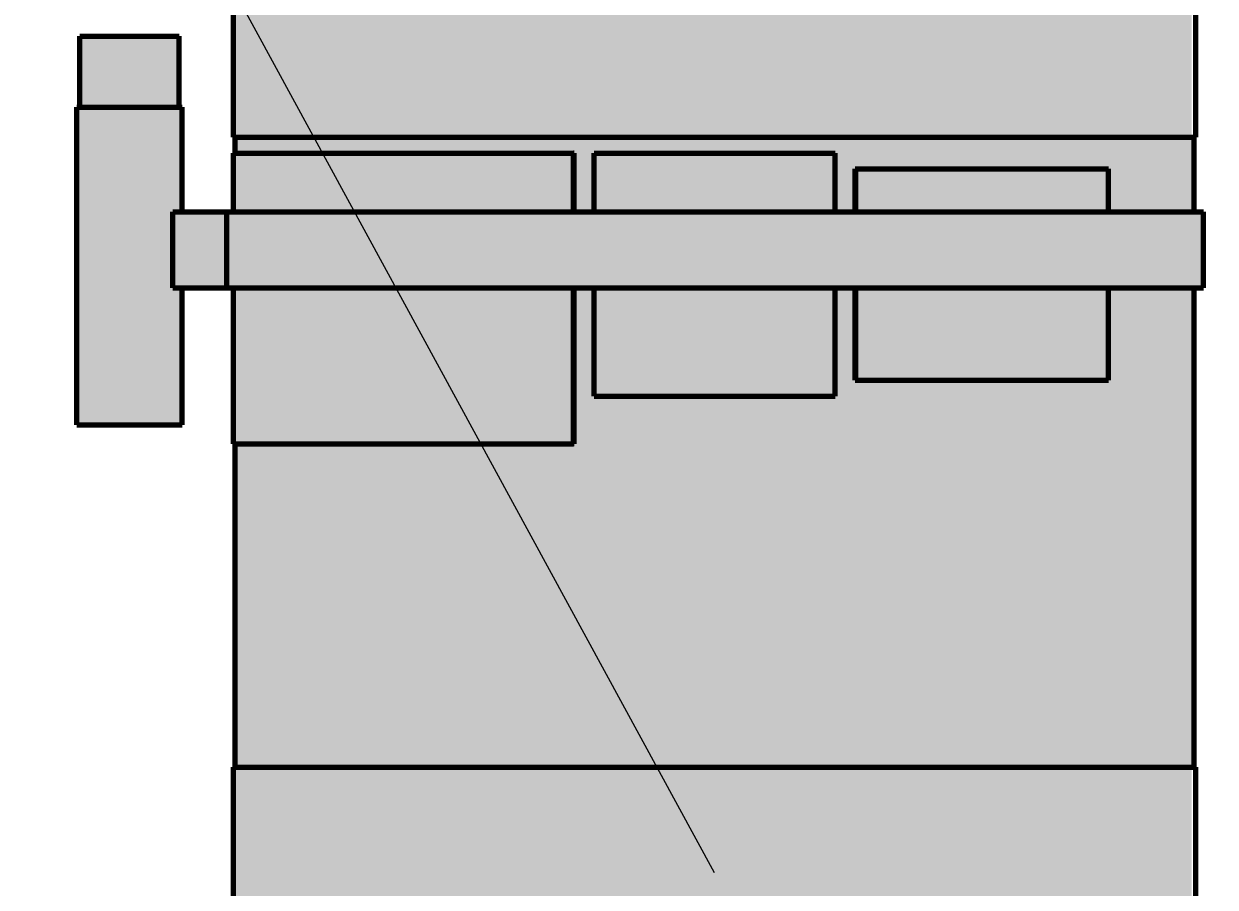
# Model space of a CAD drawing. Header units: millimetres. Extents: x 0 to 420, y 0 to 297.
# Drawn here: x 80.6 to 103.14, y 177.84 to 194.18 of the extents above; entities that cross this region are included whole.
import ezdxf

# ---------------------------------------------------------------- set-up
doc = ezdxf.new("R2010")
doc.units = ezdxf.units.MM
for name, color, linetype, lineweight in [('01-VISIBLE', 7, 'CONTINUOUS', 70), ('04-COTA', 3, 'CONTINUOUS', 18), ('08-FINA', 5, 'CONTINUOUS', 18), ('13-GRAFICA', 30, 'CONTINUOUS', 18)]:
    doc.layers.add(name, color=color, linetype=linetype, lineweight=lineweight)
doc.styles.add('ISO3098', font='isocpeur.ttf')
doc.dimstyles.new('FLAMA-IRAM', dxfattribs={"dimtxt": 3.5, "dimasz": 3.5, "dimexe": 2, "dimexo": 1.5, "dimgap": 1, "dimtad": 1, "dimdec": 1, "dimtxsty": 'ISO3098', "dimblk": 'IRAM_FLECHA', "dimblk1": 'IRAM_FLECHA', "dimblk2": 'IRAM_FLECHA', "dimcen": 2.5, "dimclrd": 256, "dimclre": 256, "dimclrt": 256, "dimazin": 3, "dimtfac": 1, "dimtmove": 0, "dimatfit": 3, "dimlwd": 18, "dimlwe": 18})

# ---------------------------------------------------------------- blocks, each defined once
blk = doc.blocks.new('IRAM_FLECHA')
blk.add_solid([(0, 0), (-1, 0.125), (-1, -0.125)])

msp = doc.modelspace()

# ---------------------------------------------------------------- hatches: boundary and pattern name
at = {"layer": '08-FINA'}
h = msp.add_hatch(color=7, dxfattribs=at)
h.dxf.hatch_style = 1
h.paths.add_polyline_path([(93.671, 178.114), (92.827, 180.501), (92.124, 180.118)])
at = {"layer": '13-GRAFICA', "true_color": 0xffffff}
h = msp.add_hatch(color=7, dxfattribs=at)
h.dxf.hatch_style = 1
h.paths.add_polyline_path([(84.601, 192.014), (84.601, 214.415), (102.701, 214.415), (102.701, 192.014)])
at = {"layer": '13-GRAFICA', "true_color": 0x202020}
h = msp.add_hatch(color=7, dxfattribs=at)
h.dxf.hatch_style = 1
h.paths.add_polyline_path([(81.601, 186.614), (81.601, 192.614), (81.701, 192.614), (81.701, 193.915), (83.501, 193.915), (83.601, 190.614), (83.401, 190.614), (83.401, 189.214), (83.601, 189.214), (83.601, 186.614)])
at = {"layer": '13-GRAFICA', "true_color": 0xb21820}
h = msp.add_hatch(color=7, dxfattribs=at)
h.dxf.hatch_style = 1
h.paths.add_polyline_path([(84.601, 191.714), (84.601, 192.014), (102.701, 192.014), (102.701, 190.614), (101.101, 190.614), (101.101, 191.415), (96.301, 191.415), (96.301, 190.614), (96.001, 190.614), (96.001, 191.714), (91.401, 191.714), (91.401, 190.614), (91.001, 190.614), (91.001, 191.714)])
at = {"layer": '13-GRAFICA', "true_color": 0xffffff}
h = msp.add_hatch(color=7, dxfattribs=at)
h.dxf.hatch_style = 1
h.paths.add_polyline_path([(84.601, 191.714), (91.001, 191.714), (91.001, 190.614), (84.601, 190.614)])
at = {"layer": '13-GRAFICA', "true_color": 0xd7beeb}
h = msp.add_hatch(color=7, dxfattribs=at)
h.dxf.hatch_style = 1
h.paths.add_polyline_path([(91.401, 189.214), (94.401, 189.214), (94.401, 190.614), (91.401, 190.614), (91.401, 191.714), (94.501, 191.714), (94.501, 190.614), (94.501, 189.214), (94.501, 187.114), (91.401, 187.114)])
h = msp.add_hatch(color=7, dxfattribs=at)
h.dxf.hatch_style = 1
h.paths.add_polyline_path([(95.901, 191.714), (95.901, 190.614), (94.501, 190.614), (94.501, 191.714)])
h = msp.add_hatch(color=7, dxfattribs=at)
h.dxf.hatch_style = 1
h.paths.add_polyline_path([(96.001, 191.714), (96.001, 187.114), (95.901, 187.114), (95.901, 189.214), (95.901, 190.614), (95.901, 191.714)])
at = {"layer": '13-GRAFICA', "true_color": 0xf7c8d7}
h = msp.add_hatch(color=7, dxfattribs=at)
h.dxf.hatch_style = 1
h.paths.add_polyline_path([(96.301, 187.415), (96.301, 191.415), (101.101, 191.415), (101.101, 190.614), (96.401, 190.614), (96.401, 189.214), (101.101, 189.214), (101.101, 187.415)])
at = {"layer": '13-GRAFICA', "true_color": 0x202020}
h = msp.add_hatch(color=7, dxfattribs=at)
h.dxf.hatch_style = 1
h.paths.add_polyline_path([(94.401, 190.614), (94.401, 189.214), (83.401, 189.214), (83.401, 190.614)])
h = msp.add_hatch(color=7, dxfattribs=at)
h.dxf.hatch_style = 1
h.paths.add_polyline_path([(95.901, 190.614), (95.901, 189.214), (94.501, 189.214), (94.501, 190.614)])
h = msp.add_hatch(color=7, dxfattribs=at)
h.dxf.hatch_style = 1
h.paths.add_polyline_path([(96.301, 190.614), (96.301, 189.214), (96.001, 189.214), (96.001, 190.614)])
h = msp.add_hatch(color=7, dxfattribs=at)
h.dxf.hatch_style = 1
h.paths.add_polyline_path([(102.901, 190.614), (102.901, 189.214), (96.401, 189.214), (96.401, 190.614)])
at = {"layer": '13-GRAFICA', "true_color": 0xb21820}
h = msp.add_hatch(color=7, dxfattribs=at)
h.dxf.hatch_style = 1
h.paths.add_polyline_path([(91.001, 189.214), (91.401, 189.214), (91.401, 187.114), (96.001, 187.114), (96.001, 189.214), (96.301, 189.214), (96.301, 187.415), (101.101, 187.415), (101.101, 189.214), (102.701, 189.214), (102.701, 180.114), (84.601, 180.114), (84.601, 186.214), (91.001, 186.214)])
at = {"layer": '13-GRAFICA', "true_color": 0xffffff}
h = msp.add_hatch(color=7, dxfattribs=at)
h.dxf.hatch_style = 1
h.paths.add_polyline_path([(84.601, 189.214), (91.001, 189.214), (91.001, 186.214), (84.601, 186.214)])
at = {"layer": '13-GRAFICA', "true_color": 0xd7beeb}
h = msp.add_hatch(color=7, dxfattribs=at)
h.dxf.hatch_style = 1
h.paths.add_polyline_path([(94.501, 187.114), (94.501, 189.214), (95.901, 189.214), (95.901, 187.114)])
at = {"layer": '13-GRAFICA', "true_color": 0xffd200}
h = msp.add_hatch(color=7, dxfattribs=at)
h.dxf.hatch_style = 1
h.paths.add_polyline_path([(84.601, 176.114), (84.601, 180.114), (102.701, 180.114), (102.701, 176.114)])

# ---------------------------------------------------------------- linework, layer by layer
at = {"layer": '01-VISIBLE'}
for p, q in [((84.566, 192.035), (84.566, 214.4)), ((102.776, 192.035), (102.776, 214.4)), ((81.656, 192.605), (81.656, 193.945)), ((83.536, 192.605), (83.536, 193.945)), ((81.601, 186.594), (81.601, 192.605)), ((83.591, 190.622), (83.591, 192.605)), ((84.596, 191.735), (84.596, 192.035)), ((102.746, 190.622), (102.746, 192.035)), ((84.566, 190.622), (84.566, 191.735)), ((91.002, 190.622), (91.002, 191.735)), ((91.011, 191.735), (91.002, 191.735)), ((91.011, 190.622), (91.011, 191.735)), ((91.389, 190.622), (91.389, 191.735)), ((95.954, 190.622), (95.954, 191.735)), ((96.332, 191.435), (96.341, 191.435)), ((96.332, 190.622), (96.332, 191.435)), ((96.341, 190.622), (96.341, 191.435)), ((101.123, 190.622), (101.123, 191.435)), ((83.415, 190.622), (84.436, 190.622)), ((83.415, 189.182), (83.415, 190.622)), ((84.436, 189.182), (84.436, 190.622)), ((102.926, 189.182), (102.926, 190.622)), ((83.415, 189.182), (84.436, 189.182)), ((83.591, 186.594), (83.591, 189.182)), ((84.566, 186.235), (84.566, 189.182)), ((91.002, 186.235), (91.002, 189.182)), ((91.011, 186.235), (91.011, 189.182)), ((91.389, 187.135), (91.389, 189.182)), ((95.954, 187.135), (95.954, 189.182)), ((96.332, 187.435), (96.332, 189.182)), ((96.341, 187.435), (96.341, 189.182)), ((101.123, 187.435), (101.123, 189.182)), ((102.746, 180.114), (102.746, 189.182)), ((96.332, 187.435), (96.341, 187.435)), ((84.596, 180.114), (84.596, 186.235)), ((91.011, 186.235), (91.002, 186.235)), ((84.566, 176.114), (84.566, 180.114)), ((102.776, 176.114), (102.776, 180.114))]:
    msp.add_line(p, q, dxfattribs=at)
for points in [[(81.656, 193.945), (81.707, 193.945), (81.758, 193.945), (81.809, 193.945), (81.86, 193.945), (81.911, 193.945), (81.961, 193.945), (82.012, 193.945), (82.063, 193.945), (82.114, 193.945), (82.165, 193.945), (82.215, 193.945), (82.266, 193.945), (82.317, 193.945), (82.368, 193.945), (82.419, 193.945), (82.469, 193.945), (82.52, 193.945), (82.571, 193.945), (82.622, 193.945), (82.673, 193.945), (82.724, 193.945), (82.774, 193.945), (82.825, 193.945), (82.876, 193.945), (82.927, 193.945), (82.978, 193.945), (83.028, 193.945), (83.079, 193.945), (83.13, 193.945), (83.181, 193.945), (83.232, 193.945), (83.282, 193.945), (83.333, 193.945), (83.384, 193.945), (83.435, 193.945), (83.486, 193.945), (83.536, 193.945)], [(81.601, 192.605), (81.653, 192.605), (81.704, 192.605), (81.755, 192.605), (81.806, 192.605), (81.857, 192.605), (81.908, 192.605), (81.959, 192.605), (82.01, 192.605), (82.061, 192.605), (82.112, 192.605), (82.163, 192.605), (82.214, 192.605), (82.265, 192.605), (82.316, 192.605), (82.367, 192.605), (82.418, 192.605), (82.469, 192.605), (82.52, 192.605), (82.571, 192.605), (82.622, 192.605), (82.673, 192.605), (82.724, 192.605), (82.775, 192.605), (82.826, 192.605), (82.877, 192.605), (82.928, 192.605), (82.979, 192.605), (83.03, 192.605), (83.081, 192.605), (83.132, 192.605), (83.183, 192.605), (83.234, 192.605), (83.285, 192.605), (83.336, 192.605), (83.387, 192.605), (83.438, 192.605), (83.489, 192.605), (83.54, 192.605), (83.591, 192.605)], [(84.566, 192.035), (84.617, 192.035), (84.667, 192.035), (84.717, 192.035), (84.767, 192.035), (84.817, 192.035), (84.867, 192.035), (84.917, 192.035), (84.967, 192.035), (85.017, 192.035), (85.067, 192.035), (85.117, 192.035), (85.167, 192.035), (85.217, 192.035), (85.267, 192.035), (85.317, 192.035), (85.367, 192.035), (85.417, 192.035), (85.467, 192.035), (85.517, 192.035), (85.567, 192.035), (85.617, 192.035), (85.667, 192.035), (85.717, 192.035), (85.767, 192.035), (85.817, 192.035), (85.867, 192.035), (85.917, 192.035), (85.967, 192.035), (86.017, 192.035), (86.067, 192.035), (86.117, 192.035), (86.167, 192.035), (86.217, 192.035), (86.267, 192.035), (86.317, 192.035), (86.367, 192.035), (86.418, 192.035), (86.468, 192.035), (86.518, 192.035), (86.568, 192.035), (86.618, 192.035), (86.668, 192.035), (86.718, 192.035), (86.768, 192.035), (86.818, 192.035), (86.868, 192.035), (86.918, 192.035), (86.968, 192.035), (87.018, 192.035), (87.068, 192.035), (87.118, 192.035), (87.168, 192.035), (87.218, 192.035), (87.268, 192.035), (87.318, 192.035), (87.368, 192.035), (87.418, 192.035), (87.468, 192.035), (87.518, 192.035), (87.568, 192.035), (87.618, 192.035), (87.668, 192.035), (87.718, 192.035), (87.768, 192.035), (87.818, 192.035), (87.868, 192.035), (87.918, 192.035), (87.968, 192.035), (88.018, 192.035), (88.068, 192.035), (88.118, 192.035), (88.168, 192.035), (88.219, 192.035), (88.269, 192.035), (88.319, 192.035), (88.369, 192.035), (88.419, 192.035), (88.469, 192.035), (88.519, 192.035), (88.569, 192.035), (88.619, 192.035), (88.669, 192.035), (88.719, 192.035), (88.769, 192.035), (88.819, 192.035), (88.869, 192.035), (88.919, 192.035), (88.969, 192.035), (89.019, 192.035), (89.069, 192.035), (89.119, 192.035), (89.169, 192.035), (89.219, 192.035), (89.269, 192.035), (89.319, 192.035), (89.369, 192.035), (89.419, 192.035), (89.469, 192.035), (89.519, 192.035), (89.569, 192.035), (89.619, 192.035), (89.669, 192.035), (89.719, 192.035), (89.769, 192.035), (89.819, 192.035), (89.869, 192.035), (89.919, 192.035), (89.969, 192.035), (90.019, 192.035), (90.07, 192.035), (90.12, 192.035), (90.17, 192.035), (90.22, 192.035), (90.27, 192.035), (90.32, 192.035), (90.37, 192.035), (90.42, 192.035), (90.47, 192.035), (90.52, 192.035), (90.57, 192.035), (90.62, 192.035), (90.67, 192.035), (90.72, 192.035), (90.77, 192.035), (90.82, 192.035), (90.87, 192.035), (90.92, 192.035), (90.97, 192.035), (91.02, 192.035), (91.07, 192.035), (91.12, 192.035), (91.17, 192.035), (91.22, 192.035), (91.27, 192.035), (91.32, 192.035), (91.37, 192.035), (91.42, 192.035), (91.47, 192.035), (91.52, 192.035), (91.57, 192.035), (91.62, 192.035), (91.67, 192.035), (91.72, 192.035), (91.77, 192.035), (91.82, 192.035), (91.871, 192.035), (91.921, 192.035), (91.971, 192.035), (92.021, 192.035), (92.071, 192.035), (92.121, 192.035), (92.171, 192.035), (92.221, 192.035), (92.271, 192.035), (92.321, 192.035), (92.371, 192.035), (92.421, 192.035), (92.471, 192.035), (92.521, 192.035), (92.571, 192.035), (92.621, 192.035), (92.671, 192.035), (92.721, 192.035), (92.771, 192.035), (92.821, 192.035), (92.871, 192.035), (92.921, 192.035), (92.971, 192.035), (93.021, 192.035), (93.071, 192.035), (93.121, 192.035), (93.171, 192.035), (93.221, 192.035), (93.271, 192.035), (93.321, 192.035), (93.371, 192.035), (93.421, 192.035), (93.471, 192.035), (93.521, 192.035), (93.571, 192.035), (93.621, 192.035), (93.671, 192.035), (93.722, 192.035), (93.772, 192.035), (93.822, 192.035), (93.872, 192.035), (93.922, 192.035), (93.972, 192.035), (94.022, 192.035), (94.072, 192.035), (94.122, 192.035), (94.172, 192.035), (94.222, 192.035), (94.272, 192.035), (94.322, 192.035), (94.372, 192.035), (94.422, 192.035), (94.472, 192.035), (94.522, 192.035), (94.572, 192.035), (94.622, 192.035), (94.672, 192.035), (94.722, 192.035), (94.772, 192.035), (94.822, 192.035), (94.872, 192.035), (94.922, 192.035), (94.972, 192.035), (95.022, 192.035), (95.072, 192.035), (95.122, 192.035), (95.172, 192.035), (95.222, 192.035), (95.272, 192.035), (95.322, 192.035), (95.372, 192.035), (95.422, 192.035), (95.472, 192.035), (95.523, 192.035), (95.573, 192.035), (95.623, 192.035), (95.673, 192.035), (95.723, 192.035), (95.773, 192.035), (95.823, 192.035), (95.873, 192.035), (95.923, 192.035), (95.973, 192.035), (96.023, 192.035), (96.073, 192.035), (96.123, 192.035), (96.173, 192.035), (96.223, 192.035), (96.273, 192.035), (96.323, 192.035), (96.373, 192.035), (96.423, 192.035), (96.473, 192.035), (96.523, 192.035), (96.573, 192.035), (96.623, 192.035), (96.673, 192.035), (96.723, 192.035), (96.773, 192.035), (96.823, 192.035), (96.873, 192.035), (96.923, 192.035), (96.973, 192.035), (97.023, 192.035), (97.073, 192.035), (97.123, 192.035), (97.173, 192.035), (97.223, 192.035), (97.273, 192.035), (97.324, 192.035), (97.374, 192.035), (97.424, 192.035), (97.474, 192.035), (97.524, 192.035), (97.574, 192.035), (97.624, 192.035), (97.674, 192.035), (97.724, 192.035), (97.774, 192.035), (97.824, 192.035), (97.874, 192.035), (97.924, 192.035), (97.974, 192.035), (98.024, 192.035), (98.074, 192.035), (98.124, 192.035), (98.174, 192.035), (98.224, 192.035), (98.274, 192.035), (98.324, 192.035), (98.374, 192.035), (98.424, 192.035), (98.474, 192.035), (98.524, 192.035), (98.574, 192.035), (98.624, 192.035), (98.674, 192.035), (98.724, 192.035), (98.774, 192.035), (98.824, 192.035), (98.874, 192.035), (98.924, 192.035), (98.974, 192.035), (99.024, 192.035), (99.074, 192.035), (99.124, 192.035), (99.175, 192.035), (99.225, 192.035), (99.275, 192.035), (99.325, 192.035), (99.375, 192.035), (99.425, 192.035), (99.475, 192.035), (99.525, 192.035), (99.575, 192.035), (99.625, 192.035), (99.675, 192.035), (99.725, 192.035), (99.775, 192.035), (99.825, 192.035), (99.875, 192.035), (99.925, 192.035), (99.975, 192.035), (100.025, 192.035), (100.075, 192.035), (100.125, 192.035), (100.175, 192.035), (100.225, 192.035), (100.275, 192.035), (100.325, 192.035), (100.375, 192.035), (100.425, 192.035), (100.475, 192.035), (100.525, 192.035), (100.575, 192.035), (100.625, 192.035), (100.675, 192.035), (100.725, 192.035), (100.775, 192.035), (100.825, 192.035), (100.875, 192.035), (100.925, 192.035), (100.976, 192.035), (101.026, 192.035), (101.076, 192.035), (101.126, 192.035), (101.176, 192.035), (101.226, 192.035), (101.276, 192.035), (101.326, 192.035), (101.376, 192.035), (101.426, 192.035), (101.476, 192.035), (101.526, 192.035), (101.576, 192.035), (101.626, 192.035), (101.676, 192.035), (101.726, 192.035), (101.776, 192.035), (101.826, 192.035), (101.876, 192.035), (101.926, 192.035), (101.976, 192.035), (102.026, 192.035), (102.076, 192.035), (102.126, 192.035), (102.176, 192.035), (102.226, 192.035), (102.276, 192.035), (102.326, 192.035), (102.376, 192.035), (102.426, 192.035), (102.476, 192.035), (102.526, 192.035), (102.576, 192.035), (102.626, 192.035), (102.676, 192.035), (102.726, 192.035), (102.776, 192.035)], [(84.566, 191.735), (84.617, 191.735), (84.667, 191.735), (84.717, 191.735), (84.768, 191.735), (84.818, 191.735), (84.868, 191.735), (84.918, 191.735), (84.969, 191.735), (85.019, 191.735), (85.069, 191.735), (85.12, 191.735), (85.17, 191.735), (85.22, 191.735), (85.27, 191.735), (85.321, 191.735), (85.371, 191.735), (85.421, 191.735), (85.472, 191.735), (85.522, 191.735), (85.572, 191.735), (85.622, 191.735), (85.673, 191.735), (85.723, 191.735), (85.773, 191.735), (85.824, 191.735), (85.874, 191.735), (85.924, 191.735), (85.974, 191.735), (86.025, 191.735), (86.075, 191.735), (86.125, 191.735), (86.175, 191.735), (86.226, 191.735), (86.276, 191.735), (86.326, 191.735), (86.377, 191.735), (86.427, 191.735), (86.477, 191.735), (86.527, 191.735), (86.578, 191.735), (86.628, 191.735), (86.678, 191.735), (86.729, 191.735), (86.779, 191.735), (86.829, 191.735), (86.879, 191.735), (86.93, 191.735), (86.98, 191.735), (87.03, 191.735), (87.081, 191.735), (87.131, 191.735), (87.181, 191.735), (87.231, 191.735), (87.282, 191.735), (87.332, 191.735), (87.382, 191.735), (87.432, 191.735), (87.483, 191.735), (87.533, 191.735), (87.583, 191.735), (87.634, 191.735), (87.684, 191.735), (87.734, 191.735), (87.784, 191.735), (87.835, 191.735), (87.885, 191.735), (87.935, 191.735), (87.986, 191.735), (88.036, 191.735), (88.086, 191.735), (88.136, 191.735), (88.187, 191.735), (88.237, 191.735), (88.287, 191.735), (88.338, 191.735), (88.388, 191.735), (88.438, 191.735), (88.488, 191.735), (88.539, 191.735), (88.589, 191.735), (88.639, 191.735), (88.689, 191.735), (88.74, 191.735), (88.79, 191.735), (88.84, 191.735), (88.891, 191.735), (88.941, 191.735), (88.991, 191.735), (89.041, 191.735), (89.092, 191.735), (89.142, 191.735), (89.192, 191.735), (89.243, 191.735), (89.293, 191.735), (89.343, 191.735), (89.393, 191.735), (89.444, 191.735), (89.494, 191.735), (89.544, 191.735), (89.595, 191.735), (89.645, 191.735), (89.695, 191.735), (89.745, 191.735), (89.796, 191.735), (89.846, 191.735), (89.896, 191.735), (89.946, 191.735), (89.997, 191.735), (90.047, 191.735), (90.097, 191.735), (90.148, 191.735), (90.198, 191.735), (90.248, 191.735), (90.298, 191.735), (90.349, 191.735), (90.399, 191.735), (90.449, 191.735), (90.5, 191.735), (90.55, 191.735), (90.6, 191.735), (90.65, 191.735), (90.701, 191.735), (90.751, 191.735), (90.801, 191.735), (90.852, 191.735), (90.902, 191.735), (90.952, 191.735), (91.002, 191.735)], [(91.389, 191.735), (91.439, 191.735), (91.489, 191.735), (91.539, 191.735), (91.589, 191.735), (91.639, 191.735), (91.69, 191.735), (91.74, 191.735), (91.79, 191.735), (91.84, 191.735), (91.89, 191.735), (91.94, 191.735), (91.991, 191.735), (92.041, 191.735), (92.091, 191.735), (92.141, 191.735), (92.191, 191.735), (92.242, 191.735), (92.292, 191.735), (92.342, 191.735), (92.392, 191.735), (92.442, 191.735), (92.492, 191.735), (92.543, 191.735), (92.593, 191.735), (92.643, 191.735), (92.693, 191.735), (92.743, 191.735), (92.793, 191.735), (92.844, 191.735), (92.894, 191.735), (92.944, 191.735), (92.994, 191.735), (93.044, 191.735), (93.094, 191.735), (93.145, 191.735), (93.195, 191.735), (93.245, 191.735), (93.295, 191.735), (93.345, 191.735), (93.396, 191.735), (93.446, 191.735), (93.496, 191.735), (93.546, 191.735), (93.596, 191.735), (93.646, 191.735), (93.697, 191.735), (93.747, 191.735), (93.797, 191.735), (93.847, 191.735), (93.897, 191.735), (93.947, 191.735), (93.998, 191.735), (94.048, 191.735), (94.098, 191.735), (94.148, 191.735), (94.198, 191.735), (94.249, 191.735), (94.299, 191.735), (94.349, 191.735), (94.399, 191.735), (94.449, 191.735), (94.499, 191.735), (94.55, 191.735), (94.6, 191.735), (94.65, 191.735), (94.7, 191.735), (94.75, 191.735), (94.8, 191.735), (94.851, 191.735), (94.901, 191.735), (94.951, 191.735), (95.001, 191.735), (95.051, 191.735), (95.101, 191.735), (95.152, 191.735), (95.202, 191.735), (95.252, 191.735), (95.302, 191.735), (95.352, 191.735), (95.403, 191.735), (95.453, 191.735), (95.503, 191.735), (95.553, 191.735), (95.603, 191.735), (95.653, 191.735), (95.704, 191.735), (95.754, 191.735), (95.804, 191.735), (95.854, 191.735), (95.904, 191.735), (95.954, 191.735)], [(96.341, 191.435), (96.391, 191.435), (96.441, 191.435), (96.492, 191.435), (96.542, 191.435), (96.592, 191.435), (96.643, 191.435), (96.693, 191.435), (96.743, 191.435), (96.794, 191.435), (96.844, 191.435), (96.894, 191.435), (96.945, 191.435), (96.995, 191.435), (97.045, 191.435), (97.096, 191.435), (97.146, 191.435), (97.196, 191.435), (97.247, 191.435), (97.297, 191.435), (97.348, 191.435), (97.398, 191.435), (97.448, 191.435), (97.499, 191.435), (97.549, 191.435), (97.599, 191.435), (97.65, 191.435), (97.7, 191.435), (97.75, 191.435), (97.801, 191.435), (97.851, 191.435), (97.901, 191.435), (97.952, 191.435), (98.002, 191.435), (98.052, 191.435), (98.103, 191.435), (98.153, 191.435), (98.203, 191.435), (98.254, 191.435), (98.304, 191.435), (98.354, 191.435), (98.405, 191.435), (98.455, 191.435), (98.505, 191.435), (98.556, 191.435), (98.606, 191.435), (98.656, 191.435), (98.707, 191.435), (98.757, 191.435), (98.807, 191.435), (98.858, 191.435), (98.908, 191.435), (98.959, 191.435), (99.009, 191.435), (99.059, 191.435), (99.11, 191.435), (99.16, 191.435), (99.21, 191.435), (99.261, 191.435), (99.311, 191.435), (99.361, 191.435), (99.412, 191.435), (99.462, 191.435), (99.512, 191.435), (99.563, 191.435), (99.613, 191.435), (99.663, 191.435), (99.714, 191.435), (99.764, 191.435), (99.814, 191.435), (99.865, 191.435), (99.915, 191.435), (99.965, 191.435), (100.016, 191.435), (100.066, 191.435), (100.116, 191.435), (100.167, 191.435), (100.217, 191.435), (100.267, 191.435), (100.318, 191.435), (100.368, 191.435), (100.419, 191.435), (100.469, 191.435), (100.519, 191.435), (100.57, 191.435), (100.62, 191.435), (100.67, 191.435), (100.721, 191.435), (100.771, 191.435), (100.821, 191.435), (100.872, 191.435), (100.922, 191.435), (100.972, 191.435), (101.023, 191.435), (101.073, 191.435), (101.123, 191.435)], [(84.436, 190.622), (84.486, 190.622), (84.536, 190.622), (84.586, 190.622), (84.636, 190.622), (84.687, 190.622), (84.737, 190.622), (84.787, 190.622), (84.837, 190.622), (84.887, 190.622), (84.937, 190.622), (84.987, 190.622), (85.037, 190.622), (85.087, 190.622), (85.138, 190.622), (85.188, 190.622), (85.238, 190.622), (85.288, 190.622), (85.338, 190.622), (85.388, 190.622), (85.438, 190.622), (85.488, 190.622), (85.538, 190.622), (85.588, 190.622), (85.639, 190.622), (85.689, 190.622), (85.739, 190.622), (85.789, 190.622), (85.839, 190.622), (85.889, 190.622), (85.939, 190.622), (85.989, 190.622), (86.039, 190.622), (86.09, 190.622), (86.14, 190.622), (86.19, 190.622), (86.24, 190.622), (86.29, 190.622), (86.34, 190.622), (86.39, 190.622), (86.44, 190.622), (86.49, 190.622), (86.541, 190.622), (86.591, 190.622), (86.641, 190.622), (86.691, 190.622), (86.741, 190.622), (86.791, 190.622), (86.841, 190.622), (86.891, 190.622), (86.941, 190.622), (86.992, 190.622), (87.042, 190.622), (87.092, 190.622), (87.142, 190.622), (87.192, 190.622), (87.242, 190.622), (87.292, 190.622), (87.342, 190.622), (87.392, 190.622), (87.443, 190.622), (87.493, 190.622), (87.543, 190.622), (87.593, 190.622), (87.643, 190.622), (87.693, 190.622), (87.743, 190.622), (87.793, 190.622), (87.843, 190.622), (87.894, 190.622), (87.944, 190.622), (87.994, 190.622), (88.044, 190.622), (88.094, 190.622), (88.144, 190.622), (88.194, 190.622), (88.244, 190.622), (88.294, 190.622), (88.345, 190.622), (88.395, 190.622), (88.445, 190.622), (88.495, 190.622), (88.545, 190.622), (88.595, 190.622), (88.645, 190.622), (88.695, 190.622), (88.745, 190.622), (88.796, 190.622), (88.846, 190.622), (88.896, 190.622), (88.946, 190.622), (88.996, 190.622), (89.046, 190.622), (89.096, 190.622), (89.146, 190.622), (89.196, 190.622), (89.247, 190.622), (89.297, 190.622), (89.347, 190.622), (89.397, 190.622), (89.447, 190.622), (89.497, 190.622), (89.547, 190.622), (89.597, 190.622), (89.647, 190.622), (89.698, 190.622), (89.748, 190.622), (89.798, 190.622), (89.848, 190.622), (89.898, 190.622), (89.948, 190.622), (89.998, 190.622), (90.048, 190.622), (90.098, 190.622), (90.148, 190.622), (90.199, 190.622), (90.249, 190.622), (90.299, 190.622), (90.349, 190.622), (90.399, 190.622), (90.449, 190.622), (90.499, 190.622), (90.549, 190.622), (90.599, 190.622), (90.65, 190.622), (90.7, 190.622), (90.75, 190.622), (90.8, 190.622), (90.85, 190.622), (90.9, 190.622), (90.95, 190.622), (91, 190.622), (91.05, 190.622), (91.101, 190.622), (91.151, 190.622), (91.201, 190.622), (91.251, 190.622), (91.301, 190.622), (91.351, 190.622), (91.401, 190.622), (91.451, 190.622), (91.501, 190.622), (91.552, 190.622), (91.602, 190.622), (91.652, 190.622), (91.702, 190.622), (91.752, 190.622), (91.802, 190.622), (91.852, 190.622), (91.902, 190.622), (91.952, 190.622), (92.003, 190.622), (92.053, 190.622), (92.103, 190.622), (92.153, 190.622), (92.203, 190.622), (92.253, 190.622), (92.303, 190.622), (92.353, 190.622), (92.403, 190.622), (92.454, 190.622), (92.504, 190.622), (92.554, 190.622), (92.604, 190.622), (92.654, 190.622), (92.704, 190.622), (92.754, 190.622), (92.804, 190.622), (92.854, 190.622), (92.905, 190.622), (92.955, 190.622), (93.005, 190.622), (93.055, 190.622), (93.105, 190.622), (93.155, 190.622), (93.205, 190.622), (93.255, 190.622), (93.305, 190.622), (93.356, 190.622), (93.406, 190.622), (93.456, 190.622), (93.506, 190.622), (93.556, 190.622), (93.606, 190.622), (93.656, 190.622), (93.706, 190.622), (93.756, 190.622), (93.807, 190.622), (93.857, 190.622), (93.907, 190.622), (93.957, 190.622), (94.007, 190.622), (94.057, 190.622), (94.107, 190.622), (94.157, 190.622), (94.207, 190.622), (94.257, 190.622), (94.308, 190.622), (94.358, 190.622), (94.408, 190.622), (94.458, 190.622), (94.508, 190.622), (94.558, 190.622), (94.608, 190.622), (94.658, 190.622), (94.708, 190.622), (94.759, 190.622), (94.809, 190.622), (94.859, 190.622), (94.909, 190.622), (94.959, 190.622), (95.009, 190.622), (95.059, 190.622), (95.109, 190.622), (95.159, 190.622), (95.21, 190.622), (95.26, 190.622), (95.31, 190.622), (95.36, 190.622), (95.41, 190.622), (95.46, 190.622), (95.51, 190.622), (95.56, 190.622), (95.61, 190.622), (95.661, 190.622), (95.711, 190.622), (95.761, 190.622), (95.811, 190.622), (95.861, 190.622), (95.911, 190.622), (95.961, 190.622), (96.011, 190.622), (96.061, 190.622), (96.112, 190.622), (96.162, 190.622), (96.212, 190.622), (96.262, 190.622), (96.312, 190.622), (96.362, 190.622), (96.412, 190.622), (96.462, 190.622), (96.512, 190.622), (96.563, 190.622), (96.613, 190.622), (96.663, 190.622), (96.713, 190.622), (96.763, 190.622), (96.813, 190.622), (96.863, 190.622), (96.913, 190.622), (96.963, 190.622), (97.014, 190.622), (97.064, 190.622), (97.114, 190.622), (97.164, 190.622), (97.214, 190.622), (97.264, 190.622), (97.314, 190.622), (97.364, 190.622), (97.414, 190.622), (97.465, 190.622), (97.515, 190.622), (97.565, 190.622), (97.615, 190.622), (97.665, 190.622), (97.715, 190.622), (97.765, 190.622), (97.815, 190.622), (97.865, 190.622), (97.916, 190.622), (97.966, 190.622), (98.016, 190.622), (98.066, 190.622), (98.116, 190.622), (98.166, 190.622), (98.216, 190.622), (98.266, 190.622), (98.316, 190.622), (98.367, 190.622), (98.417, 190.622), (98.467, 190.622), (98.517, 190.622), (98.567, 190.622), (98.617, 190.622), (98.667, 190.622), (98.717, 190.622), (98.767, 190.622), (98.817, 190.622), (98.868, 190.622), (98.918, 190.622), (98.968, 190.622), (99.018, 190.622), (99.068, 190.622), (99.118, 190.622), (99.168, 190.622), (99.218, 190.622), (99.268, 190.622), (99.319, 190.622), (99.369, 190.622), (99.419, 190.622), (99.469, 190.622), (99.519, 190.622), (99.569, 190.622), (99.619, 190.622), (99.669, 190.622), (99.719, 190.622), (99.77, 190.622), (99.82, 190.622), (99.87, 190.622), (99.92, 190.622), (99.97, 190.622), (100.02, 190.622), (100.07, 190.622), (100.12, 190.622), (100.17, 190.622), (100.221, 190.622), (100.271, 190.622), (100.321, 190.622), (100.371, 190.622), (100.421, 190.622), (100.471, 190.622), (100.521, 190.622), (100.571, 190.622), (100.621, 190.622), (100.672, 190.622), (100.722, 190.622), (100.772, 190.622), (100.822, 190.622), (100.872, 190.622), (100.922, 190.622), (100.972, 190.622), (101.022, 190.622), (101.072, 190.622), (101.123, 190.622), (101.173, 190.622), (101.223, 190.622), (101.273, 190.622), (101.323, 190.622), (101.373, 190.622), (101.423, 190.622), (101.473, 190.622), (101.523, 190.622), (101.574, 190.622), (101.624, 190.622), (101.674, 190.622), (101.724, 190.622), (101.774, 190.622), (101.824, 190.622), (101.874, 190.622), (101.924, 190.622), (101.974, 190.622), (102.025, 190.622), (102.075, 190.622), (102.125, 190.622), (102.175, 190.622), (102.225, 190.622), (102.275, 190.622), (102.325, 190.622), (102.375, 190.622), (102.425, 190.622), (102.476, 190.622), (102.526, 190.622), (102.576, 190.622), (102.626, 190.622), (102.676, 190.622), (102.726, 190.622), (102.776, 190.622), (102.826, 190.622), (102.876, 190.622), (102.926, 190.622)], [(84.436, 189.182), (84.486, 189.182), (84.536, 189.182), (84.586, 189.182), (84.636, 189.182), (84.687, 189.182), (84.737, 189.182), (84.787, 189.182), (84.837, 189.182), (84.887, 189.182), (84.937, 189.182), (84.987, 189.182), (85.037, 189.182), (85.087, 189.182), (85.138, 189.182), (85.188, 189.182), (85.238, 189.182), (85.288, 189.182), (85.338, 189.182), (85.388, 189.182), (85.438, 189.182), (85.488, 189.182), (85.538, 189.182), (85.588, 189.182), (85.639, 189.182), (85.689, 189.182), (85.739, 189.182), (85.789, 189.182), (85.839, 189.182), (85.889, 189.182), (85.939, 189.182), (85.989, 189.182), (86.039, 189.182), (86.09, 189.182), (86.14, 189.182), (86.19, 189.182), (86.24, 189.182), (86.29, 189.182), (86.34, 189.182), (86.39, 189.182), (86.44, 189.182), (86.49, 189.182), (86.541, 189.182), (86.591, 189.182), (86.641, 189.182), (86.691, 189.182), (86.741, 189.182), (86.791, 189.182), (86.841, 189.182), (86.891, 189.182), (86.941, 189.182), (86.992, 189.182), (87.042, 189.182), (87.092, 189.182), (87.142, 189.182), (87.192, 189.182), (87.242, 189.182), (87.292, 189.182), (87.342, 189.182), (87.392, 189.182), (87.443, 189.182), (87.493, 189.182), (87.543, 189.182), (87.593, 189.182), (87.643, 189.182), (87.693, 189.182), (87.743, 189.182), (87.793, 189.182), (87.843, 189.182), (87.894, 189.182), (87.944, 189.182), (87.994, 189.182), (88.044, 189.182), (88.094, 189.182), (88.144, 189.182), (88.194, 189.182), (88.244, 189.182), (88.294, 189.182), (88.345, 189.182), (88.395, 189.182), (88.445, 189.182), (88.495, 189.182), (88.545, 189.182), (88.595, 189.182), (88.645, 189.182), (88.695, 189.182), (88.745, 189.182), (88.796, 189.182), (88.846, 189.182), (88.896, 189.182), (88.946, 189.182), (88.996, 189.182), (89.046, 189.182), (89.096, 189.182), (89.146, 189.182), (89.196, 189.182), (89.247, 189.182), (89.297, 189.182), (89.347, 189.182), (89.397, 189.182), (89.447, 189.182), (89.497, 189.182), (89.547, 189.182), (89.597, 189.182), (89.647, 189.182), (89.698, 189.182), (89.748, 189.182), (89.798, 189.182), (89.848, 189.182), (89.898, 189.182), (89.948, 189.182), (89.998, 189.182), (90.048, 189.182), (90.098, 189.182), (90.148, 189.182), (90.199, 189.182), (90.249, 189.182), (90.299, 189.182), (90.349, 189.182), (90.399, 189.182), (90.449, 189.182), (90.499, 189.182), (90.549, 189.182), (90.599, 189.182), (90.65, 189.182), (90.7, 189.182), (90.75, 189.182), (90.8, 189.182), (90.85, 189.182), (90.9, 189.182), (90.95, 189.182), (91, 189.182), (91.05, 189.182), (91.101, 189.182), (91.151, 189.182), (91.201, 189.182), (91.251, 189.182), (91.301, 189.182), (91.351, 189.182), (91.401, 189.182), (91.451, 189.182), (91.501, 189.182), (91.552, 189.182), (91.602, 189.182), (91.652, 189.182), (91.702, 189.182), (91.752, 189.182), (91.802, 189.182), (91.852, 189.182), (91.902, 189.182), (91.952, 189.182), (92.003, 189.182), (92.053, 189.182), (92.103, 189.182), (92.153, 189.182), (92.203, 189.182), (92.253, 189.182), (92.303, 189.182), (92.353, 189.182), (92.403, 189.182), (92.454, 189.182), (92.504, 189.182), (92.554, 189.182), (92.604, 189.182), (92.654, 189.182), (92.704, 189.182), (92.754, 189.182), (92.804, 189.182), (92.854, 189.182), (92.905, 189.182), (92.955, 189.182), (93.005, 189.182), (93.055, 189.182), (93.105, 189.182), (93.155, 189.182), (93.205, 189.182), (93.255, 189.182), (93.305, 189.182), (93.356, 189.182), (93.406, 189.182), (93.456, 189.182), (93.506, 189.182), (93.556, 189.182), (93.606, 189.182), (93.656, 189.182), (93.706, 189.182), (93.756, 189.182), (93.807, 189.182), (93.857, 189.182), (93.907, 189.182), (93.957, 189.182), (94.007, 189.182), (94.057, 189.182), (94.107, 189.182), (94.157, 189.182), (94.207, 189.182), (94.257, 189.182), (94.308, 189.182), (94.358, 189.182), (94.408, 189.182), (94.458, 189.182), (94.508, 189.182), (94.558, 189.182), (94.608, 189.182), (94.658, 189.182), (94.708, 189.182), (94.759, 189.182), (94.809, 189.182), (94.859, 189.182), (94.909, 189.182), (94.959, 189.182), (95.009, 189.182), (95.059, 189.182), (95.109, 189.182), (95.159, 189.182), (95.21, 189.182), (95.26, 189.182), (95.31, 189.182), (95.36, 189.182), (95.41, 189.182), (95.46, 189.182), (95.51, 189.182), (95.56, 189.182), (95.61, 189.182), (95.661, 189.182), (95.711, 189.182), (95.761, 189.182), (95.811, 189.182), (95.861, 189.182), (95.911, 189.182), (95.961, 189.182), (96.011, 189.182), (96.061, 189.182), (96.112, 189.182), (96.162, 189.182), (96.212, 189.182), (96.262, 189.182), (96.312, 189.182), (96.362, 189.182), (96.412, 189.182), (96.462, 189.182), (96.512, 189.182), (96.563, 189.182), (96.613, 189.182), (96.663, 189.182), (96.713, 189.182), (96.763, 189.182), (96.813, 189.182), (96.863, 189.182), (96.913, 189.182), (96.963, 189.182), (97.014, 189.182), (97.064, 189.182), (97.114, 189.182), (97.164, 189.182), (97.214, 189.182), (97.264, 189.182), (97.314, 189.182), (97.364, 189.182), (97.414, 189.182), (97.465, 189.182), (97.515, 189.182), (97.565, 189.182), (97.615, 189.182), (97.665, 189.182), (97.715, 189.182), (97.765, 189.182), (97.815, 189.182), (97.865, 189.182), (97.916, 189.182), (97.966, 189.182), (98.016, 189.182), (98.066, 189.182), (98.116, 189.182), (98.166, 189.182), (98.216, 189.182), (98.266, 189.182), (98.316, 189.182), (98.367, 189.182), (98.417, 189.182), (98.467, 189.182), (98.517, 189.182), (98.567, 189.182), (98.617, 189.182), (98.667, 189.182), (98.717, 189.182), (98.767, 189.182), (98.817, 189.182), (98.868, 189.182), (98.918, 189.182), (98.968, 189.182), (99.018, 189.182), (99.068, 189.182), (99.118, 189.182), (99.168, 189.182), (99.218, 189.182), (99.268, 189.182), (99.319, 189.182), (99.369, 189.182), (99.419, 189.182), (99.469, 189.182), (99.519, 189.182), (99.569, 189.182), (99.619, 189.182), (99.669, 189.182), (99.719, 189.182), (99.77, 189.182), (99.82, 189.182), (99.87, 189.182), (99.92, 189.182), (99.97, 189.182), (100.02, 189.182), (100.07, 189.182), (100.12, 189.182), (100.17, 189.182), (100.221, 189.182), (100.271, 189.182), (100.321, 189.182), (100.371, 189.182), (100.421, 189.182), (100.471, 189.182), (100.521, 189.182), (100.571, 189.182), (100.621, 189.182), (100.672, 189.182), (100.722, 189.182), (100.772, 189.182), (100.822, 189.182), (100.872, 189.182), (100.922, 189.182), (100.972, 189.182), (101.022, 189.182), (101.072, 189.182), (101.123, 189.182), (101.173, 189.182), (101.223, 189.182), (101.273, 189.182), (101.323, 189.182), (101.373, 189.182), (101.423, 189.182), (101.473, 189.182), (101.523, 189.182), (101.574, 189.182), (101.624, 189.182), (101.674, 189.182), (101.724, 189.182), (101.774, 189.182), (101.824, 189.182), (101.874, 189.182), (101.924, 189.182), (101.974, 189.182), (102.025, 189.182), (102.075, 189.182), (102.125, 189.182), (102.175, 189.182), (102.225, 189.182), (102.275, 189.182), (102.325, 189.182), (102.375, 189.182), (102.425, 189.182), (102.476, 189.182), (102.526, 189.182), (102.576, 189.182), (102.626, 189.182), (102.676, 189.182), (102.726, 189.182), (102.776, 189.182), (102.826, 189.182), (102.876, 189.182), (102.926, 189.182)], [(96.341, 187.435), (96.391, 187.435), (96.441, 187.435), (96.492, 187.435), (96.542, 187.435), (96.592, 187.435), (96.643, 187.435), (96.693, 187.435), (96.743, 187.435), (96.794, 187.435), (96.844, 187.435), (96.894, 187.435), (96.945, 187.435), (96.995, 187.435), (97.045, 187.435), (97.096, 187.435), (97.146, 187.435), (97.196, 187.435), (97.247, 187.435), (97.297, 187.435), (97.348, 187.435), (97.398, 187.435), (97.448, 187.435), (97.499, 187.435), (97.549, 187.435), (97.599, 187.435), (97.65, 187.435), (97.7, 187.435), (97.75, 187.435), (97.801, 187.435), (97.851, 187.435), (97.901, 187.435), (97.952, 187.435), (98.002, 187.435), (98.052, 187.435), (98.103, 187.435), (98.153, 187.435), (98.203, 187.435), (98.254, 187.435), (98.304, 187.435), (98.354, 187.435), (98.405, 187.435), (98.455, 187.435), (98.505, 187.435), (98.556, 187.435), (98.606, 187.435), (98.656, 187.435), (98.707, 187.435), (98.757, 187.435), (98.807, 187.435), (98.858, 187.435), (98.908, 187.435), (98.959, 187.435), (99.009, 187.435), (99.059, 187.435), (99.11, 187.435), (99.16, 187.435), (99.21, 187.435), (99.261, 187.435), (99.311, 187.435), (99.361, 187.435), (99.412, 187.435), (99.462, 187.435), (99.512, 187.435), (99.563, 187.435), (99.613, 187.435), (99.663, 187.435), (99.714, 187.435), (99.764, 187.435), (99.814, 187.435), (99.865, 187.435), (99.915, 187.435), (99.965, 187.435), (100.016, 187.435), (100.066, 187.435), (100.116, 187.435), (100.167, 187.435), (100.217, 187.435), (100.267, 187.435), (100.318, 187.435), (100.368, 187.435), (100.419, 187.435), (100.469, 187.435), (100.519, 187.435), (100.57, 187.435), (100.62, 187.435), (100.67, 187.435), (100.721, 187.435), (100.771, 187.435), (100.821, 187.435), (100.872, 187.435), (100.922, 187.435), (100.972, 187.435), (101.023, 187.435), (101.073, 187.435), (101.123, 187.435)], [(91.389, 187.135), (91.439, 187.135), (91.489, 187.135), (91.539, 187.135), (91.589, 187.135), (91.639, 187.135), (91.69, 187.135), (91.74, 187.135), (91.79, 187.135), (91.84, 187.135), (91.89, 187.135), (91.94, 187.135), (91.991, 187.135), (92.041, 187.135), (92.091, 187.135), (92.141, 187.135), (92.191, 187.135), (92.242, 187.135), (92.292, 187.135), (92.342, 187.135), (92.392, 187.135), (92.442, 187.135), (92.492, 187.135), (92.543, 187.135), (92.593, 187.135), (92.643, 187.135), (92.693, 187.135), (92.743, 187.135), (92.793, 187.135), (92.844, 187.135), (92.894, 187.135), (92.944, 187.135), (92.994, 187.135), (93.044, 187.135), (93.094, 187.135), (93.145, 187.135), (93.195, 187.135), (93.245, 187.135), (93.295, 187.135), (93.345, 187.135), (93.396, 187.135), (93.446, 187.135), (93.496, 187.135), (93.546, 187.135), (93.596, 187.135), (93.646, 187.135), (93.697, 187.135), (93.747, 187.135), (93.797, 187.135), (93.847, 187.135), (93.897, 187.135), (93.947, 187.135), (93.998, 187.135), (94.048, 187.135), (94.098, 187.135), (94.148, 187.135), (94.198, 187.135), (94.249, 187.135), (94.299, 187.135), (94.349, 187.135), (94.399, 187.135), (94.449, 187.135), (94.499, 187.135), (94.55, 187.135), (94.6, 187.135), (94.65, 187.135), (94.7, 187.135), (94.75, 187.135), (94.8, 187.135), (94.851, 187.135), (94.901, 187.135), (94.951, 187.135), (95.001, 187.135), (95.051, 187.135), (95.101, 187.135), (95.152, 187.135), (95.202, 187.135), (95.252, 187.135), (95.302, 187.135), (95.352, 187.135), (95.403, 187.135), (95.453, 187.135), (95.503, 187.135), (95.553, 187.135), (95.603, 187.135), (95.653, 187.135), (95.704, 187.135), (95.754, 187.135), (95.804, 187.135), (95.854, 187.135), (95.904, 187.135), (95.954, 187.135)], [(81.601, 186.594), (81.653, 186.594), (81.704, 186.594), (81.755, 186.594), (81.806, 186.594), (81.857, 186.594), (81.908, 186.594), (81.959, 186.594), (82.01, 186.594), (82.061, 186.594), (82.112, 186.594), (82.163, 186.594), (82.214, 186.594), (82.265, 186.594), (82.316, 186.594), (82.367, 186.594), (82.418, 186.594), (82.469, 186.594), (82.52, 186.594), (82.571, 186.594), (82.622, 186.594), (82.673, 186.594), (82.724, 186.594), (82.775, 186.594), (82.826, 186.594), (82.877, 186.594), (82.928, 186.594), (82.979, 186.594), (83.03, 186.594), (83.081, 186.594), (83.132, 186.594), (83.183, 186.594), (83.234, 186.594), (83.285, 186.594), (83.336, 186.594), (83.387, 186.594), (83.438, 186.594), (83.489, 186.594), (83.54, 186.594), (83.591, 186.594)], [(84.566, 186.235), (84.617, 186.235), (84.667, 186.235), (84.717, 186.235), (84.768, 186.235), (84.818, 186.235), (84.868, 186.235), (84.918, 186.235), (84.969, 186.235), (85.019, 186.235), (85.069, 186.235), (85.12, 186.235), (85.17, 186.235), (85.22, 186.235), (85.27, 186.235), (85.321, 186.235), (85.371, 186.235), (85.421, 186.235), (85.472, 186.235), (85.522, 186.235), (85.572, 186.235), (85.622, 186.235), (85.673, 186.235), (85.723, 186.235), (85.773, 186.235), (85.824, 186.235), (85.874, 186.235), (85.924, 186.235), (85.974, 186.235), (86.025, 186.235), (86.075, 186.235), (86.125, 186.235), (86.175, 186.235), (86.226, 186.235), (86.276, 186.235), (86.326, 186.235), (86.377, 186.235), (86.427, 186.235), (86.477, 186.235), (86.527, 186.235), (86.578, 186.235), (86.628, 186.235), (86.678, 186.235), (86.729, 186.235), (86.779, 186.235), (86.829, 186.235), (86.879, 186.235), (86.93, 186.235), (86.98, 186.235), (87.03, 186.235), (87.081, 186.235), (87.131, 186.235), (87.181, 186.235), (87.231, 186.235), (87.282, 186.235), (87.332, 186.235), (87.382, 186.235), (87.432, 186.235), (87.483, 186.235), (87.533, 186.235), (87.583, 186.235), (87.634, 186.235), (87.684, 186.235), (87.734, 186.235), (87.784, 186.235), (87.835, 186.235), (87.885, 186.235), (87.935, 186.235), (87.986, 186.235), (88.036, 186.235), (88.086, 186.235), (88.136, 186.235), (88.187, 186.235), (88.237, 186.235), (88.287, 186.235), (88.338, 186.235), (88.388, 186.235), (88.438, 186.235), (88.488, 186.235), (88.539, 186.235), (88.589, 186.235), (88.639, 186.235), (88.689, 186.235), (88.74, 186.235), (88.79, 186.235), (88.84, 186.235), (88.891, 186.235), (88.941, 186.235), (88.991, 186.235), (89.041, 186.235), (89.092, 186.235), (89.142, 186.235), (89.192, 186.235), (89.243, 186.235), (89.293, 186.235), (89.343, 186.235), (89.393, 186.235), (89.444, 186.235), (89.494, 186.235), (89.544, 186.235), (89.595, 186.235), (89.645, 186.235), (89.695, 186.235), (89.745, 186.235), (89.796, 186.235), (89.846, 186.235), (89.896, 186.235), (89.946, 186.235), (89.997, 186.235), (90.047, 186.235), (90.097, 186.235), (90.148, 186.235), (90.198, 186.235), (90.248, 186.235), (90.298, 186.235), (90.349, 186.235), (90.399, 186.235), (90.449, 186.235), (90.5, 186.235), (90.55, 186.235), (90.6, 186.235), (90.65, 186.235), (90.701, 186.235), (90.751, 186.235), (90.801, 186.235), (90.852, 186.235), (90.902, 186.235), (90.952, 186.235), (91.002, 186.235)], [(84.566, 180.114), (84.617, 180.114), (84.667, 180.114), (84.717, 180.114), (84.767, 180.114), (84.817, 180.114), (84.867, 180.114), (84.917, 180.114), (84.967, 180.114), (85.017, 180.114), (85.067, 180.114), (85.117, 180.114), (85.167, 180.114), (85.217, 180.114), (85.267, 180.114), (85.317, 180.114), (85.367, 180.114), (85.417, 180.114), (85.467, 180.114), (85.517, 180.114), (85.567, 180.114), (85.617, 180.114), (85.667, 180.114), (85.717, 180.114), (85.767, 180.114), (85.817, 180.114), (85.867, 180.114), (85.917, 180.114), (85.967, 180.114), (86.017, 180.114), (86.067, 180.114), (86.117, 180.114), (86.167, 180.114), (86.217, 180.114), (86.267, 180.114), (86.317, 180.114), (86.367, 180.114), (86.418, 180.114), (86.468, 180.114), (86.518, 180.114), (86.568, 180.114), (86.618, 180.114), (86.668, 180.114), (86.718, 180.114), (86.768, 180.114), (86.818, 180.114), (86.868, 180.114), (86.918, 180.114), (86.968, 180.114), (87.018, 180.114), (87.068, 180.114), (87.118, 180.114), (87.168, 180.114), (87.218, 180.114), (87.268, 180.114), (87.318, 180.114), (87.368, 180.114), (87.418, 180.114), (87.468, 180.114), (87.518, 180.114), (87.568, 180.114), (87.618, 180.114), (87.668, 180.114), (87.718, 180.114), (87.768, 180.114), (87.818, 180.114), (87.868, 180.114), (87.918, 180.114), (87.968, 180.114), (88.018, 180.114), (88.068, 180.114), (88.118, 180.114), (88.168, 180.114), (88.219, 180.114), (88.269, 180.114), (88.319, 180.114), (88.369, 180.114), (88.419, 180.114), (88.469, 180.114), (88.519, 180.114), (88.569, 180.114), (88.619, 180.114), (88.669, 180.114), (88.719, 180.114), (88.769, 180.114), (88.819, 180.114), (88.869, 180.114), (88.919, 180.114), (88.969, 180.114), (89.019, 180.114), (89.069, 180.114), (89.119, 180.114), (89.169, 180.114), (89.219, 180.114), (89.269, 180.114), (89.319, 180.114), (89.369, 180.114), (89.419, 180.114), (89.469, 180.114), (89.519, 180.114), (89.569, 180.114), (89.619, 180.114), (89.669, 180.114), (89.719, 180.114), (89.769, 180.114), (89.819, 180.114), (89.869, 180.114), (89.919, 180.114), (89.969, 180.114), (90.019, 180.114), (90.07, 180.114), (90.12, 180.114), (90.17, 180.114), (90.22, 180.114), (90.27, 180.114), (90.32, 180.114), (90.37, 180.114), (90.42, 180.114), (90.47, 180.114), (90.52, 180.114), (90.57, 180.114), (90.62, 180.114), (90.67, 180.114), (90.72, 180.114), (90.77, 180.114), (90.82, 180.114), (90.87, 180.114), (90.92, 180.114), (90.97, 180.114), (91.02, 180.114), (91.07, 180.114), (91.12, 180.114), (91.17, 180.114), (91.22, 180.114), (91.27, 180.114), (91.32, 180.114), (91.37, 180.114), (91.42, 180.114), (91.47, 180.114), (91.52, 180.114), (91.57, 180.114), (91.62, 180.114), (91.67, 180.114), (91.72, 180.114), (91.77, 180.114), (91.82, 180.114), (91.871, 180.114), (91.921, 180.114), (91.971, 180.114), (92.021, 180.114), (92.071, 180.114), (92.121, 180.114), (92.171, 180.114), (92.221, 180.114), (92.271, 180.114), (92.321, 180.114), (92.371, 180.114), (92.421, 180.114), (92.471, 180.114), (92.521, 180.114), (92.571, 180.114), (92.621, 180.114), (92.671, 180.114), (92.721, 180.114), (92.771, 180.114), (92.821, 180.114), (92.871, 180.114), (92.921, 180.114), (92.971, 180.114), (93.021, 180.114), (93.071, 180.114), (93.121, 180.114), (93.171, 180.114), (93.221, 180.114), (93.271, 180.114), (93.321, 180.114), (93.371, 180.114), (93.421, 180.114), (93.471, 180.114), (93.521, 180.114), (93.571, 180.114), (93.621, 180.114), (93.671, 180.114), (93.722, 180.114), (93.772, 180.114), (93.822, 180.114), (93.872, 180.114), (93.922, 180.114), (93.972, 180.114), (94.022, 180.114), (94.072, 180.114), (94.122, 180.114), (94.172, 180.114), (94.222, 180.114), (94.272, 180.114), (94.322, 180.114), (94.372, 180.114), (94.422, 180.114), (94.472, 180.114), (94.522, 180.114), (94.572, 180.114), (94.622, 180.114), (94.672, 180.114), (94.722, 180.114), (94.772, 180.114), (94.822, 180.114), (94.872, 180.114), (94.922, 180.114), (94.972, 180.114), (95.022, 180.114), (95.072, 180.114), (95.122, 180.114), (95.172, 180.114), (95.222, 180.114), (95.272, 180.114), (95.322, 180.114), (95.372, 180.114), (95.422, 180.114), (95.472, 180.114), (95.523, 180.114), (95.573, 180.114), (95.623, 180.114), (95.673, 180.114), (95.723, 180.114), (95.773, 180.114), (95.823, 180.114), (95.873, 180.114), (95.923, 180.114), (95.973, 180.114), (96.023, 180.114), (96.073, 180.114), (96.123, 180.114), (96.173, 180.114), (96.223, 180.114), (96.273, 180.114), (96.323, 180.114), (96.373, 180.114), (96.423, 180.114), (96.473, 180.114), (96.523, 180.114), (96.573, 180.114), (96.623, 180.114), (96.673, 180.114), (96.723, 180.114), (96.773, 180.114), (96.823, 180.114), (96.873, 180.114), (96.923, 180.114), (96.973, 180.114), (97.023, 180.114), (97.073, 180.114), (97.123, 180.114), (97.173, 180.114), (97.223, 180.114), (97.273, 180.114), (97.324, 180.114), (97.374, 180.114), (97.424, 180.114), (97.474, 180.114), (97.524, 180.114), (97.574, 180.114), (97.624, 180.114), (97.674, 180.114), (97.724, 180.114), (97.774, 180.114), (97.824, 180.114), (97.874, 180.114), (97.924, 180.114), (97.974, 180.114), (98.024, 180.114), (98.074, 180.114), (98.124, 180.114), (98.174, 180.114), (98.224, 180.114), (98.274, 180.114), (98.324, 180.114), (98.374, 180.114), (98.424, 180.114), (98.474, 180.114), (98.524, 180.114), (98.574, 180.114), (98.624, 180.114), (98.674, 180.114), (98.724, 180.114), (98.774, 180.114), (98.824, 180.114), (98.874, 180.114), (98.924, 180.114), (98.974, 180.114), (99.024, 180.114), (99.074, 180.114), (99.124, 180.114), (99.175, 180.114), (99.225, 180.114), (99.275, 180.114), (99.325, 180.114), (99.375, 180.114), (99.425, 180.114), (99.475, 180.114), (99.525, 180.114), (99.575, 180.114), (99.625, 180.114), (99.675, 180.114), (99.725, 180.114), (99.775, 180.114), (99.825, 180.114), (99.875, 180.114), (99.925, 180.114), (99.975, 180.114), (100.025, 180.114), (100.075, 180.114), (100.125, 180.114), (100.175, 180.114), (100.225, 180.114), (100.275, 180.114), (100.325, 180.114), (100.375, 180.114), (100.425, 180.114), (100.475, 180.114), (100.525, 180.114), (100.575, 180.114), (100.625, 180.114), (100.675, 180.114), (100.725, 180.114), (100.775, 180.114), (100.825, 180.114), (100.875, 180.114), (100.925, 180.114), (100.976, 180.114), (101.026, 180.114), (101.076, 180.114), (101.126, 180.114), (101.176, 180.114), (101.226, 180.114), (101.276, 180.114), (101.326, 180.114), (101.376, 180.114), (101.426, 180.114), (101.476, 180.114), (101.526, 180.114), (101.576, 180.114), (101.626, 180.114), (101.676, 180.114), (101.726, 180.114), (101.776, 180.114), (101.826, 180.114), (101.876, 180.114), (101.926, 180.114), (101.976, 180.114), (102.026, 180.114), (102.076, 180.114), (102.126, 180.114), (102.176, 180.114), (102.226, 180.114), (102.276, 180.114), (102.326, 180.114), (102.376, 180.114), (102.426, 180.114), (102.476, 180.114), (102.526, 180.114), (102.576, 180.114), (102.626, 180.114), (102.676, 180.114), (102.726, 180.114), (102.776, 180.114)]]:
    msp.add_lwpolyline(points, dxfattribs=at)
at = {"layer": '08-FINA'}
msp.add_line((93.671, 178.114), (80.596, 202.114), dxfattribs=at)

# ---------------------------------------------------------------- dimensions: what is measured, and where the dimension line sits
at = {"layer": '04-COTA'}
msp.add_linear_dim(base=(112.746, 176.114), p1=(102.746, 176.114), p2=(102.746, 180.114), angle=90, dimstyle='FLAMA-IRAM', override={"dimlfac": 10}, dxfattribs=at).render()

doc.saveas('drawing.dxf')
